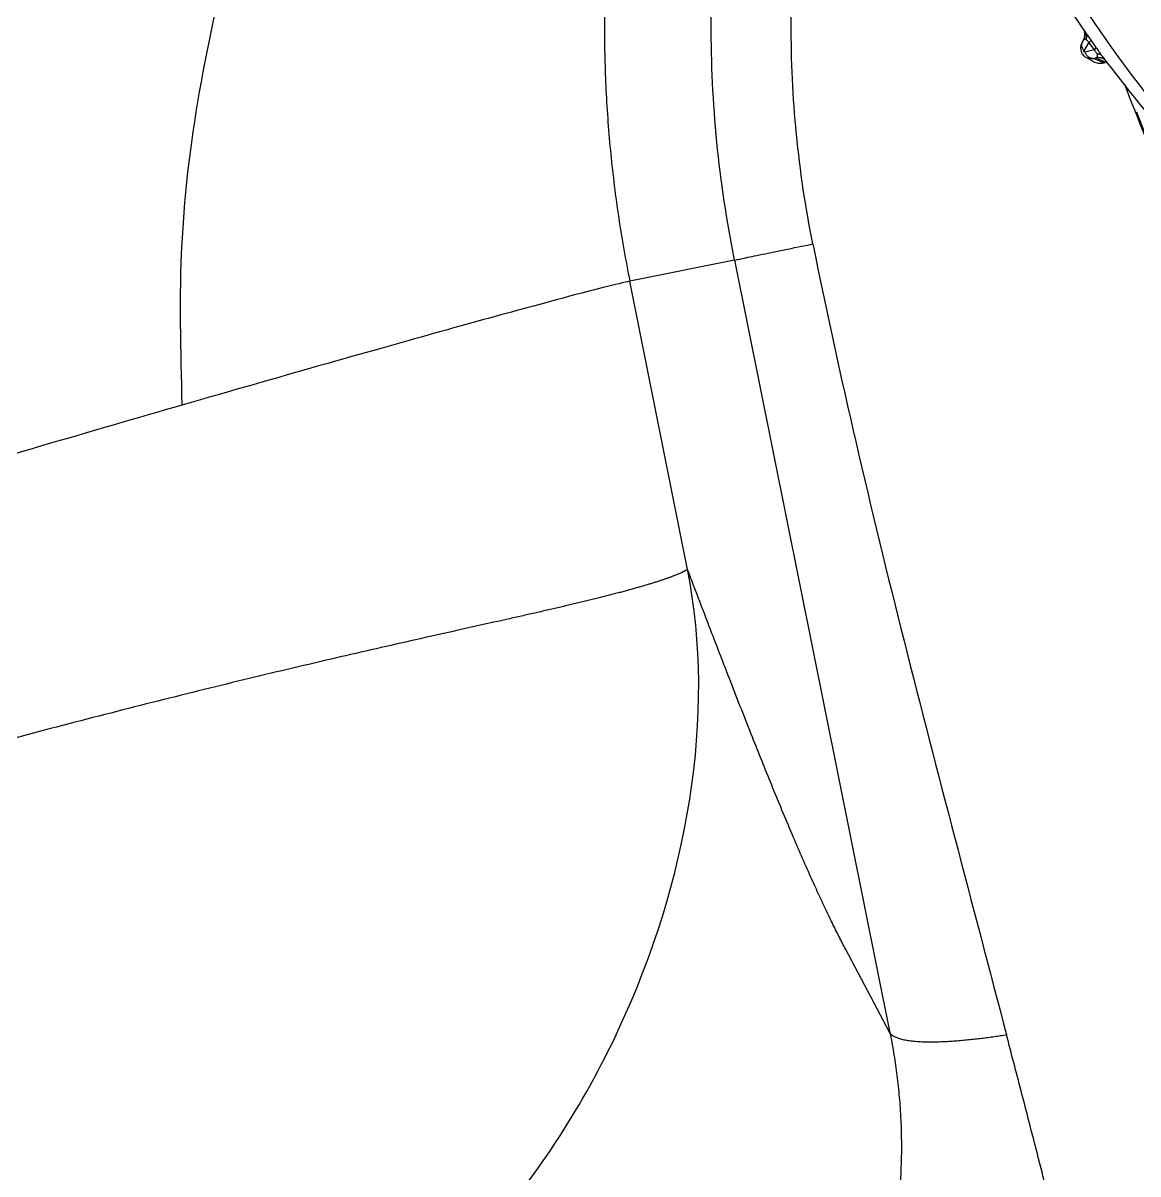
# Model space of a CAD drawing. Extents: x 409 to 498, y 628 to 778.
# Drawn here: x 488.754 to 490.764, y 705.329 to 707.405 of the extents above; entities that cross this region are included whole.
import ezdxf

# ---------------------------------------------------------------- set-up
doc = ezdxf.new("R2010")
doc.units = 0
doc.header["$MEASUREMENT"] = 0
doc.layers.add('1', color=4, linetype='Continuous')
doc.layers.add('GEOMETRY', color=4, linetype='Continuous', lineweight=25)

# ---------------------------------------------------------------- blocks, each defined once
blk = doc.blocks.new('2026_PULSE')
at = {"layer": 'GEOMETRY'}
for p, q in [((82.0617, 62.4726), (82.092, 62.4276)), ((82.0885, 62.4126), (82.0866, 62.4095)), ((82.1023, 62.4133), (82.1115, 62.4003)), ((82.0901, 62.3942), (82.099, 62.4087)), ((82.1081, 62.3958), (82.0918, 62.3917)), ((82.099, 62.4087), (82.1081, 62.3958)), ((82.0933, 62.3825), (82.1057, 62.3753)), ((82.1003, 62.3801), (82.1072, 62.3803)), ((82.1072, 62.3803), (82.1111, 62.3813)), ((82.1256, 62.3723), (82.1072, 62.3803)), ((82.1287, 62.373), (82.1111, 62.3813)), ((82.1256, 62.3723), (82.1287, 62.373)), ((81.4598, 62.0164), (81.2708, 61.9785)), ((81.4598, 62.0164), (81.7401, 60.6235)), ((81.375, 61.4587), (81.2708, 61.9785)), ((81.7401, 60.6235), (81.6605, 60.7734))]:
    blk.add_line(p, q, dxfattribs=at)
for points, knots in [([(81.641, 63.7676), (81.6351, 63.7592), (81.6235, 63.7422), (81.6065, 63.7166), (81.5899, 63.6908), (81.5736, 63.6648), (81.5576, 63.6386), (81.542, 63.6122), (81.5268, 63.5857), (81.512, 63.559), (81.4975, 63.5321), (81.4834, 63.5051), (81.4696, 63.4779), (81.4562, 63.4506), (81.4432, 63.4232), (81.4306, 63.3956), (81.4183, 63.3678), (81.4064, 63.34), (81.3949, 63.312), (81.3838, 63.2839), (81.3731, 63.2557), (81.3627, 63.2274), (81.3527, 63.199), (81.3431, 63.1706), (81.3339, 63.142), (81.3251, 63.1133), (81.3166, 63.0846), (81.3085, 63.0557), (81.3008, 63.0269), (81.2934, 62.9979), (81.2865, 62.9689), (81.2799, 62.9399), (81.2674, 62.8813), (81.2515, 62.7929), (81.2363, 62.6744), (81.2272, 62.556), (81.2247, 62.458), (81.2257, 62.3803), (81.2278, 62.3229), (81.2314, 62.2654), (81.2364, 62.2079), (81.2428, 62.1504), (81.2507, 62.093), (81.2599, 62.0356), (81.2673, 61.9975), (81.2709, 61.9785)], [0, 0, 0, 0, 0.016408, 0.032798, 0.049169, 0.065521, 0.081855, 0.09817, 0.114466, 0.130743, 0.147002, 0.163242, 0.179464, 0.195667, 0.211852, 0.228018, 0.244165, 0.260295, 0.276406, 0.292498, 0.308572, 0.324627, 0.340664, 0.356682, 0.372681, 0.388663, 0.404626, 0.42057, 0.436496, 0.452404, 0.468294, 0.484165, 0.500018, 0.563988, 0.627598, 0.690849, 0.753743, 0.784297, 0.814916, 0.845599, 0.876348, 0.907163, 0.938043, 0.968989, 1, 1, 1, 1]), ([(81.4599, 62.0164), (81.4314, 62.1582), (81.4175, 62.3005), (81.418, 62.5146), (81.4218, 62.586), (81.433, 62.6934), (81.4376, 62.7293), (81.4487, 62.8006), (81.4551, 62.836), (81.4915, 63.0116), (81.5341, 63.1477), (81.6047, 63.3123), (81.6197, 63.345), (81.6514, 63.4098), (81.6682, 63.4419), (81.7207, 63.5366), (81.7589, 63.5979), (81.8002, 63.6573)], [0, 0, 0, 0, 0.25, 0.25, 0.375, 0.375, 0.4375, 0.4375, 0.5, 0.5, 0.75, 0.75, 0.8125, 0.8125, 0.875, 0.875, 1, 1, 1, 1]), ([(81.6012, 62.0458), (81.5746, 62.1777), (81.5617, 62.3101), (81.5622, 62.5092), (81.5657, 62.5757), (81.5761, 62.6756), (81.5804, 62.709), (81.5907, 62.7753), (81.5967, 62.8082), (81.6305, 62.9715), (81.6702, 63.0982), (81.7359, 63.2513), (81.7498, 63.2817), (81.7794, 63.3419), (81.795, 63.3718), (81.8439, 63.46), (81.8794, 63.517), (81.9178, 63.5723)], [0, 0, 0, 0, 0.25, 0.25, 0.375, 0.375, 0.4375, 0.4375, 0.5, 0.5, 0.75, 0.75, 0.8125, 0.8125, 0.875, 0.875, 1, 1, 1, 1]), ([(80.4639, 61.7552), (80.4613, 61.8528), (80.4562, 62.0479), (80.4935, 62.339), (80.5599, 62.6242), (80.6538, 62.9018), (80.7713, 63.1697), (80.8651, 63.3608), (80.9244, 63.4592), (80.9334, 63.4741)], [0, 0, 0, 0, 0.1618135, 0.3236388, 0.4854823, 0.6473436, 0.8092155, 0.9711119, 1, 1, 1, 1]), ([(83.736, 61.4858), (83.6938, 61.4904), (83.6037, 61.5002), (83.4593, 61.5272), (83.313, 61.5649), (83.1682, 61.6144), (83.0307, 61.6723), (82.8942, 61.7394), (82.7481, 61.8235), (82.5977, 61.9286), (82.4434, 62.0559), (82.3173, 62.1806), (82.22, 62.2933), (82.1496, 62.3849), (82.0919, 62.4691), (82.0588, 62.5232), (82.0431, 62.5489)], [0, 0, 0, 0, 0.061839, 0.131845, 0.211627, 0.279904, 0.352971, 0.427433, 0.499926, 0.596401, 0.691889, 0.788478, 0.852073, 0.906668, 0.955606, 1, 1, 1, 1]), ([(82.092, 62.4276), (82.0908, 62.4295), (82.0882, 62.4335), (82.0881, 62.434), (82.0881, 62.4342)], [0, 0, 0, 0, 0.47667, 1, 1, 1, 1]), ([(82.0866, 62.4095), (82.0857, 62.4077), (82.0839, 62.4041), (82.0834, 62.3983), (82.0845, 62.3929), (82.0868, 62.3883), (82.0901, 62.3845), (82.0945, 62.3814), (82.0982, 62.3805), (82.1003, 62.3801)], [0, 0, 0, 0, 0.157803, 0.307675, 0.449652, 0.583785, 0.700383, 0.839137, 1, 1, 1, 1]), ([(82.0866, 62.4095), (82.0861, 62.4084), (82.0851, 62.4062), (82.0854, 62.4021), (82.087, 62.398), (82.0891, 62.3954), (82.0901, 62.3942)], [0, 0, 0, 0, 0.249417, 0.506903, 0.760701, 1, 1, 1, 1]), ([(82.0885, 62.4126), (82.0894, 62.4142), (82.0911, 62.4176), (82.0919, 62.4227), (82.0912, 62.4258), (82.091, 62.4269)], [0, 0, 0, 0, 0.375261, 0.767077, 1, 1, 1, 1]), ([(82.0936, 62.4145), (82.093, 62.4147), (82.0919, 62.4151), (82.0901, 62.4146), (82.0892, 62.4134), (82.0885, 62.4126)], [0, 0, 0, 0, 0.226925, 0.4725763, 1, 1, 1, 1]), ([(82.0922, 62.4229), (82.0922, 62.4226), (82.0921, 62.4201), (82.0902, 62.4161), (82.0886, 62.4126)], [0, 0, 0, 0, 0.111069, 1, 1, 1, 1]), ([(82.092, 62.4276), (82.0936, 62.4254), (82.0966, 62.4212), (82.1004, 62.4159), (82.1023, 62.4133)], [0, 0, 0, 0, 0.514037, 1, 1, 1, 1]), ([(82.092, 62.4276), (82.0926, 62.4267), (82.0938, 62.4248), (82.0945, 62.4214), (82.0945, 62.4179), (82.0939, 62.4156), (82.0936, 62.4145)], [0, 0, 0, 0, 0.253984, 0.508959, 0.759308, 1, 1, 1, 1]), ([(82.0924, 62.4271), (82.0925, 62.4268), (82.0926, 62.4264), (82.0923, 62.4239), (82.0922, 62.4229)], [0, 0, 0, 0, 0.5807956, 1, 1, 1, 1]), ([(82.099, 62.4087), (82.0985, 62.4094), (82.0977, 62.4109), (82.0967, 62.412), (82.0961, 62.4126), (82.0956, 62.413), (82.0947, 62.4138), (82.094, 62.4142), (82.0936, 62.4145)], [0, 0, 0, 0, 0.234932, 0.470474, 0.479101, 0.543376, 0.724936, 1, 1, 1, 1]), ([(82.1023, 62.4133), (82.1022, 62.4128), (82.1019, 62.4117), (82.0999, 62.4097), (82.099, 62.4087)], [0, 0, 0, 0, 0.5035307, 1, 1, 1, 1]), ([(82.0918, 62.3917), (82.0917, 62.3917), (82.0914, 62.3917), (82.0909, 62.3918), (82.0905, 62.392), (82.0902, 62.3923), (82.0901, 62.3926), (82.0899, 62.3929), (82.0899, 62.3933), (82.0899, 62.3938), (82.09, 62.394), (82.0901, 62.3942)], [0, 0, 0, 0, 0.144352, 0.279388, 0.402711, 0.515838, 0.570705, 0.625679, 0.73952, 0.86387, 1, 1, 1, 1]), ([(82.1072, 62.3803), (82.1058, 62.3803), (82.1028, 62.3801), (82.0983, 62.3824), (82.0943, 62.3863), (82.0926, 62.39), (82.0918, 62.3917)], [0, 0, 0, 0, 0.242505, 0.499998, 0.757493, 1, 1, 1, 1]), ([(82.1115, 62.4003), (82.1114, 62.3998), (82.1111, 62.3988), (82.1091, 62.3968), (82.1081, 62.3958)], [0, 0, 0, 0, 0.500028, 1, 1, 1, 1]), ([(82.1138, 62.3881), (82.1135, 62.3887), (82.1129, 62.3899), (82.1116, 62.3919), (82.11, 62.394), (82.1088, 62.3952), (82.1081, 62.3958)], [0, 0, 0, 0, 0.257339, 0.499758, 0.740462, 1, 1, 1, 1]), ([(82.1115, 62.4003), (82.1134, 62.3977), (82.1172, 62.3922), (82.1208, 62.3871), (82.1226, 62.3845)], [0, 0, 0, 0, 0.482562, 1, 1, 1, 1]), ([(82.1058, 62.3756), (82.1071, 62.3748), (82.1106, 62.3726), (82.1175, 62.3712), (82.1229, 62.3719), (82.1256, 62.3723)], [0, 0, 0, 0, 0.211229, 0.605615, 1, 1, 1, 1]), ([(82.1111, 62.3813), (82.1123, 62.3819), (82.114, 62.3827), (82.1148, 62.3852), (82.1141, 62.3872), (82.1138, 62.3881)], [0, 0, 0, 0, 0.545639, 0.787383, 1, 1, 1, 1]), ([(82.1312, 62.3739), (82.13, 62.3753), (82.1275, 62.3781), (82.1224, 62.3808), (82.1167, 62.3821), (82.1129, 62.3816), (82.1111, 62.3813)], [0, 0, 0, 0, 0.244703, 0.499999, 0.755296, 1, 1, 1, 1]), ([(82.1226, 62.3845), (82.1221, 62.3851), (82.1212, 62.3862), (82.1191, 62.3874), (82.1166, 62.3881), (82.1147, 62.3881), (82.1138, 62.3881)], [0, 0, 0, 0, 0.24783, 0.499997, 0.752166, 1, 1, 1, 1]), ([(82.1226, 62.3845), (82.1665, 62.3278), (82.2542, 62.2141), (82.4068, 62.0597), (82.5723, 61.9195), (82.7507, 61.7953), (82.9397, 61.6886), (83.1374, 61.6006), (83.3425, 61.5304), (83.4835, 61.5003), (83.5539, 61.4852)], [0, 0, 0, 0, 0.124613, 0.249568, 0.374705, 0.499995, 0.625284, 0.750423, 0.875382, 1, 1, 1, 1]), ([(82.1226, 62.3845), (82.1238, 62.383), (82.1261, 62.38), (82.1283, 62.3772), (82.1305, 62.3745), (82.1309, 62.3741), (82.1312, 62.3739)], [0, 0, 0, 0, 0.214681, 0.42923, 0.635769, 1, 1, 1, 1]), ([(83.531, 61.4865), (83.4578, 61.4805), (83.3114, 61.4685), (83.092, 61.4987), (82.8811, 61.5637), (82.6846, 61.6647), (82.5082, 61.7979), (82.3582, 61.9599), (82.2384, 62.1394), (82.1875, 62.271), (82.1632, 62.3342)], [0, 0, 0, 0, 0.126248, 0.252496, 0.378744, 0.504993, 0.631241, 0.757489, 0.883737, 1, 1, 1, 1]), ([(82.1845, 62.2843), (82.2022, 62.2388), (82.2466, 62.1245), (82.3575, 61.9605), (82.5079, 61.797), (82.6855, 61.6629), (82.8834, 61.5612), (83.0959, 61.4961), (83.3169, 61.4661), (83.4642, 61.4787), (83.5379, 61.485)], [0, 0, 0, 0, 0.086041, 0.216606, 0.347172, 0.477738, 0.608303, 0.738869, 0.869434, 1, 1, 1, 1]), ([(81.4599, 62.0164), (81.4614, 62.0168), (81.4662, 62.0179), (81.4816, 62.0212), (81.4922, 62.0235), (81.5179, 62.0288), (81.533, 62.0319), (81.5657, 62.0386), (81.5833, 62.0422), (81.6011, 62.0457)], [0, 0, 0, 0, 0.25, 0.25, 0.5, 0.5, 0.75, 0.75, 1, 1, 1, 1]), ([(81.2708, 61.9785), (81.2517, 61.9746), (81.2058, 61.963), (81.1219, 61.9405), (81.0141, 61.9114), (80.7952, 61.8503), (80.5515, 61.7805), (80.4639, 61.7552)], [0.6850834, 0.6850834, 0.6850834, 0.6850834, 0.7857696, 0.7857696, 0.8100834, 0.9350834, 1, 1, 1, 1]), ([(80.4639, 61.7552), (80.3827, 61.7318), (80.1211, 61.6558), (79.8342, 61.5707), (79.4434, 61.4528), (79.0493, 61.3319), (78.5709, 61.1779), (78.3225, 61.0923), (78.2351, 61.0609)], [0.168822, 0.168822, 0.168822, 0.168822, 0.2289054, 0.3539054, 0.3539054, 0.4789054, 0.6039054, 0.6850834, 0.6850834, 0.6850834, 0.6850834]), ([(81.375, 61.4587), (81.3741, 61.4581), (81.3722, 61.457), (81.3689, 61.4553), (81.3654, 61.4535), (81.3614, 61.4517), (81.3571, 61.4499), (81.3525, 61.448), (81.3476, 61.4461), (81.3424, 61.4442), (81.3369, 61.4422), (81.3311, 61.4402), (81.325, 61.4382), (81.3187, 61.4362), (81.312, 61.4341), (81.3051, 61.432), (81.298, 61.4299), (81.2905, 61.4277), (81.2829, 61.4255), (81.275, 61.4233), (81.2668, 61.421), (81.2584, 61.4187), (81.2498, 61.4164), (81.241, 61.4141), (81.2319, 61.4118), (81.2226, 61.4094), (81.2131, 61.407), (81.2034, 61.4046), (81.1935, 61.4022), (81.1835, 61.3997), (81.1732, 61.3973), (81.1627, 61.3948), (81.152, 61.3923), (81.1412, 61.3898), (81.1302, 61.3872), (81.119, 61.3846), (81.1076, 61.382), (81.0961, 61.3794), (81.0844, 61.3768), (81.0726, 61.3741), (81.0606, 61.3714), (81.0119, 61.3605), (80.9209, 61.3402), (80.7785, 61.308), (80.6255, 61.2722), (80.4633, 61.2326), (80.2931, 61.1894), (80.1157, 61.1427), (79.9318, 61.0926), (79.721, 61.0333), (79.4816, 60.9634), (79.2105, 60.8809), (78.9537, 60.7993), (78.7138, 60.7205), (78.4684, 60.6377), (78.2907, 60.5761), (78.1869, 60.5396), (78.1853, 60.539)], [0, 0, 0, 0, 0.005139, 0.010279, 0.015418, 0.020558, 0.025698, 0.030838, 0.035977, 0.041117, 0.046258, 0.051398, 0.056539, 0.061681, 0.066823, 0.071966, 0.077111, 0.082256, 0.087402, 0.092549, 0.097697, 0.102845, 0.107994, 0.113143, 0.118293, 0.123443, 0.128594, 0.133746, 0.138898, 0.144051, 0.149205, 0.15436, 0.159515, 0.16467, 0.169826, 0.174983, 0.18014, 0.185297, 0.190455, 0.195613, 0.200772, 0.205931, 0.257552, 0.30921, 0.360893, 0.412593, 0.464305, 0.516023, 0.567748, 0.619477, 0.688454, 0.757438, 0.826428, 0.878174, 0.929924, 0.998925, 1, 1, 1, 1]), ([(80.6926, 59.9995), (80.8104, 60.0641), (80.9187, 60.1541), (81.1073, 60.3695), (81.1878, 60.4945), (81.375, 60.8948), (81.4275, 61.1954), (81.375, 61.4587)], [0, 0, 0, 0, 0.25, 0.25, 0.5, 0.5, 1, 1, 1, 1]), ([(81.6605, 60.7734), (81.6585, 60.7772), (81.6545, 60.7848), (81.6483, 60.7967), (81.6421, 60.8091), (81.6357, 60.822), (81.6293, 60.8353), (81.6227, 60.8492), (81.6159, 60.8635), (81.6091, 60.8783), (81.6021, 60.8936), (81.5864, 60.9285), (81.5608, 60.9875), (81.5257, 61.0724), (81.4886, 61.1649), (81.4534, 61.2547), (81.415, 61.3543), (81.3898, 61.4202), (81.375, 61.4587)], [0, 0, 0, 0, 0.0238803, 0.0479889, 0.0723277, 0.0968987, 0.1217037, 0.1467444, 0.1720227, 0.1975402, 0.2232985, 0.2492993, 0.3698333, 0.4989056, 0.6170379, 0.7492798, 0.8537329, 1, 1, 1, 1]), ([(81.7401, 60.6235), (81.7413, 60.6176), (81.7436, 60.6058), (81.7467, 60.5878), (81.7496, 60.5695), (81.7522, 60.5507), (81.7545, 60.5316), (81.7565, 60.5121), (81.7581, 60.4922), (81.7605, 60.4542), (81.7615, 60.3978), (81.7571, 60.3244), (81.7472, 60.2522), (81.7319, 60.1818), (81.7113, 60.1134), (81.6855, 60.0473), (81.6545, 59.9835), (81.6193, 59.9242), (81.5781, 59.8658), (81.5336, 59.8126), (81.4812, 59.7597), (81.4315, 59.7172), (81.3851, 59.6831), (81.3501, 59.66), (81.3214, 59.6427), (81.3043, 59.6332), (81.297, 59.6292)], [0, 0, 0, 0, 0.015038, 0.030361, 0.045977, 0.061892, 0.078107, 0.094625, 0.111454, 0.128603, 0.191148, 0.254486, 0.316684, 0.378871, 0.440896, 0.502859, 0.563639, 0.626144, 0.682537, 0.749257, 0.804846, 0.873178, 0.915464, 0.950776, 0.97899, 1, 1, 1, 1]), ([(81.9503, 60.6194), (81.9468, 60.6188), (81.9395, 60.6176), (81.9284, 60.616), (81.9171, 60.6144), (81.9055, 60.6129), (81.8937, 60.6115), (81.8819, 60.6103), (81.87, 60.6092), (81.8581, 60.6082), (81.8463, 60.6074), (81.8346, 60.6068), (81.8232, 60.6065), (81.811, 60.6064), (81.7985, 60.6066), (81.7861, 60.6073), (81.7752, 60.6085), (81.7657, 60.6101), (81.7577, 60.6121), (81.7512, 60.6145), (81.7461, 60.6172), (81.7423, 60.6201), (81.7408, 60.6224), (81.7401, 60.6235)], [0, 0, 0, 0, 0.039729, 0.080629, 0.122607, 0.165557, 0.209361, 0.253892, 0.299017, 0.3446, 0.390514, 0.43665, 0.482922, 0.529294, 0.589304, 0.646587, 0.701484, 0.75431, 0.805435, 0.85526, 0.904143, 0.95234, 1, 1, 1, 1]), ([(82.1493, 59.8127), (82.145, 59.832), (82.1356, 59.8738), (82.12, 59.9412), (82.1009, 60.0227), (82.0785, 60.1157), (82.054, 60.2149), (82.0287, 60.3161), (82.003, 60.4167), (81.9766, 60.5189), (81.9591, 60.5859), (81.9503, 60.6194)], [0, 0, 0, 0, 0.071566, 0.154541, 0.250007, 0.373511, 0.499997, 0.618962, 0.749994, 0.874996, 1, 1, 1, 1])]:
    blk.add_open_spline(points, degree=3, knots=knots, dxfattribs=at)
blk.add_open_spline([(81.6011, 62.0457), (81.6977, 61.5657), (81.8264, 61.0932), (81.9503, 60.6194)], degree=3, dxfattribs=at)

msp = doc.modelspace()

# ---------------------------------------------------------------- block references
at = {"layer": '1'}
msp.add_blockref('2026_PULSE', (408.577, 644.9604), dxfattribs=at)

doc.saveas('drawing.dxf')
